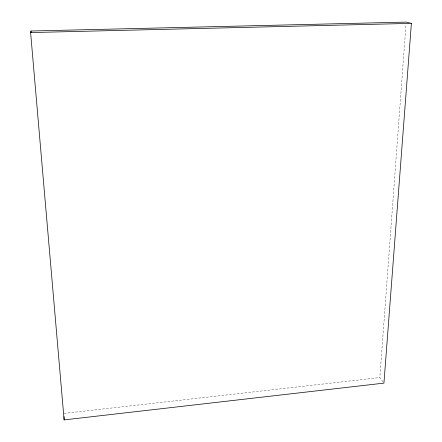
<?xml version="1.0" encoding="UTF-8"?>
<svg xmlns="http://www.w3.org/2000/svg" width="442" height="442" viewBox="0 0 442 442"><rect width="100%" height="100%" fill="white"/><g stroke="black" fill="none" stroke-linecap="round" stroke-linejoin="round"><path stroke-width="0.33" stroke-dasharray="2.21 1.66" d="M383.115 382.015L379.849 377.573L406.027 24.161M64.007 413.414L379.849 377.573"/><path stroke-width="0.66" d="M411.392 23.376L383.932 383.126L64.123 419.9L30.608 32.564L31.001 31.017L406.181 22.1L411.392 23.376L30.608 32.564M31.001 31.017L31.122 32.393M64.068 416.657L64.123 419.9"/></g></svg>
